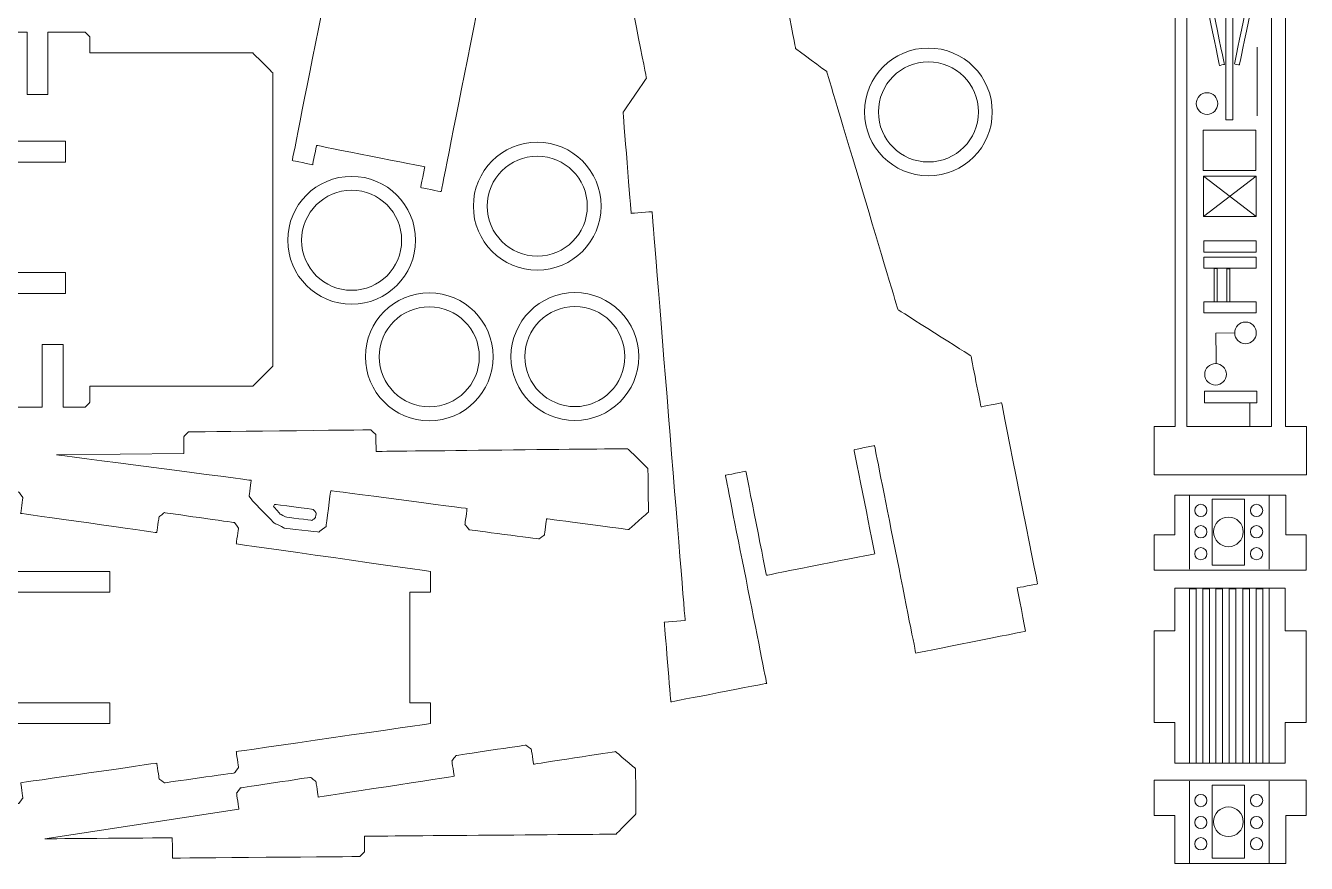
# Model space of a CAD drawing. Header units: centimetres. Extents: x -388 to 387, y -439 to 439.
# Drawn here: x 180.5 to 383.1, y -98.4 to 34.1 of the extents above; entities that cross this region are included whole.
import ezdxf

# ---------------------------------------------------------------- set-up
doc = ezdxf.new("R2010")
doc.units = ezdxf.units.CM
doc.header["$MEASUREMENT"] = 0
doc.layers.add('Layer 1', color=7, linetype='Continuous')

msp = doc.modelspace()

# ---------------------------------------------------------------- linework, layer by layer
at = {"layer": 'Layer 1', "color": 250, "lineweight": 20}
for centre in [(323.3455, 20.4545), (261.4545, 5.5536), (232.0858, 0.1561), (244.3715, -18.2688), (267.4077, -18.2325)]:
    msp.add_ellipse(centre, major_axis=(0, 10.1109), ratio=1, dxfattribs=at)
at = {"layer": 'Layer 1', "color": 240, "lineweight": 20}
for centre in [(323.3455, 20.4545), (261.4545, 5.5536), (232.0858, 0.1561), (244.3715, -18.2688), (267.4077, -18.2325)]:
    msp.add_ellipse(centre, major_axis=(0, 7.9131), ratio=1, dxfattribs=at)
at = {"layer": 'Layer 1', "color": 250, "lineweight": 20}
for points, knots in [([(238.9874, 149.7518), (238.9874, 149.7518), (235.6976, 150.0182), (235.6976, 150.0182), (235.6976, 150.0182), (235.6976, 150.0182), (236.7186, 162.6236), (236.7186, 162.6236), (236.7186, 162.6236), (236.7186, 162.6236), (251.8948, 159.693), (251.8948, 159.693), (251.8948, 159.693), (251.8948, 159.693), (245.3537, 126.7866), (245.3537, 126.7866), (245.3537, 126.7866), (245.3537, 126.7866), (248.5924, 126.1427), (248.5924, 126.1427), (248.5924, 126.1427), (248.5924, 126.1427), (251.8641, 142.6022), (251.8641, 142.6022), (251.8641, 142.6022), (251.8641, 142.6022), (268.9915, 139.1976), (268.9915, 139.1976), (268.9915, 139.1976), (268.9915, 139.1976), (265.7198, 122.7382), (265.7198, 122.7382), (265.7198, 122.7382), (265.7198, 122.7382), (268.9584, 122.0945), (268.9584, 122.0945), (268.9584, 122.0945), (268.9584, 122.0945), (275.483, 154.918), (275.483, 154.918), (275.483, 154.918), (275.483, 154.918), (292.8659, 151.4509), (292.8659, 151.4509), (292.8659, 151.4509), (292.8659, 151.4509), (291.5054, 144.6066), (291.5054, 144.6066), (291.5054, 144.6066), (291.5054, 144.6066), (294.7549, 143.9606), (294.7549, 143.9606), (294.7549, 143.9606), (294.7549, 143.9606), (289.0622, 115.3222), (289.0622, 115.3222), (289.0622, 115.3222), (289.0622, 115.3222), (285.8127, 115.9681), (285.8127, 115.9681), (285.8127, 115.9681), (285.8127, 115.9681), (284.2108, 107.9093), (284.2108, 107.9093), (284.2108, 107.9093), (284.2108, 107.9093), (272.6731, 100.6009), (272.6731, 100.6009), (272.6731, 100.6009), (272.6731, 100.6009), (261.3905, 62.9477), (261.3905, 62.9477), (261.3905, 62.9477), (261.3905, 62.9477), (256.4753, 59.2952), (256.4753, 59.2952), (256.4753, 59.2952), (256.4753, 59.2952), (246.2486, 7.847), (246.2486, 7.847), (246.2486, 7.847), (246.2486, 7.847), (243.0099, 8.4907), (243.0099, 8.4907), (243.0099, 8.4907), (243.0099, 8.4907), (243.6607, 11.7642), (243.6607, 11.7642), (243.6607, 11.7642), (243.6607, 11.7642), (226.5332, 15.1687), (226.5332, 15.1687), (226.5332, 15.1687), (226.5332, 15.1687), (225.9264, 12.1156), (225.9264, 12.1156), (225.9264, 12.1156), (225.9264, 12.1156), (222.6877, 12.7593), (222.6877, 12.7593), (222.6877, 12.7593), (222.6877, 12.7593), (232.8706, 63.9874), (232.8706, 63.9874), (232.8706, 63.9874), (232.8706, 63.9874), (229.1628, 69.3538), (229.1628, 69.3538), (229.1628, 69.3538), (229.1628, 69.3538), (230.4609, 85.3647), (230.4609, 85.3647), (230.4609, 85.3647), (230.4609, 85.3647), (233.7508, 85.0982), (233.7508, 85.0982), (233.7508, 85.0982), (233.7508, 85.0982), (238.9874, 149.7518), (238.9874, 149.7518)], [0, 0, 0, 0, 0.03225806, 0.03225806, 0.03225806, 0.03225807, 0.06451613, 0.06451613, 0.06451613, 0.06451614, 0.09677419, 0.09677419, 0.09677419, 0.0967742, 0.12903226, 0.12903226, 0.12903226, 0.12903227, 0.16129032, 0.16129032, 0.16129032, 0.16129033, 0.19354839, 0.19354839, 0.19354839, 0.1935484, 0.22580645, 0.22580645, 0.22580645, 0.22580646, 0.25806452, 0.25806452, 0.25806452, 0.25806453, 0.29032258, 0.29032258, 0.29032258, 0.29032259, 0.32258065, 0.32258065, 0.32258065, 0.32258066, 0.35483871, 0.35483871, 0.35483871, 0.35483872, 0.38709677, 0.38709677, 0.38709677, 0.38709678, 0.41935484, 0.41935484, 0.41935484, 0.41935485, 0.4516129, 0.4516129, 0.4516129, 0.45161291, 0.48387097, 0.48387097, 0.48387097, 0.48387098, 0.51612903, 0.51612903, 0.51612903, 0.51612904, 0.5483871, 0.5483871, 0.5483871, 0.54838711, 0.58064516, 0.58064516, 0.58064516, 0.58064517, 0.61290323, 0.61290323, 0.61290323, 0.61290324, 0.64516129, 0.64516129, 0.64516129, 0.6451613, 0.67741935, 0.67741935, 0.67741935, 0.67741936, 0.70967742, 0.70967742, 0.70967742, 0.70967743, 0.74193548, 0.74193548, 0.74193548, 0.74193549, 0.77419355, 0.77419355, 0.77419355, 0.77419356, 0.80645161, 0.80645161, 0.80645161, 0.80645162, 0.83870968, 0.83870968, 0.83870968, 0.83870969, 0.87096774, 0.87096774, 0.87096774, 0.87096775, 0.90322581, 0.90322581, 0.90322581, 0.90322582, 0.93548387, 0.93548387, 0.93548387, 0.93548388, 1, 1, 1, 1]), ([(359.0811, -29.3002), (359.0811, -29.3002), (359.0811, -36.9239), (359.0811, -36.9239), (359.0811, -36.9239), (359.0811, -36.9239), (383.1478, -36.9239), (383.1478, -36.9239), (383.1478, -36.9239), (383.1478, -36.9239), (383.1478, -29.3002), (383.1478, -29.3002), (383.1478, -29.3002), (383.1478, -29.3002), (379.8458, -29.3002), (379.8458, -29.3002), (379.8458, -29.3002), (379.8458, -29.3002), (379.8458, 67.8861), (379.8458, 67.8861), (379.8458, 67.8861), (379.8458, 67.8861), (383.1478, 67.8861), (383.1478, 67.8861), (383.1478, 67.8861), (383.1478, 67.8861), (383.1478, 75.5115), (383.1478, 75.5115), (383.1478, 75.5115), (383.1478, 75.5115), (379.8458, 75.5115), (379.8458, 75.5115), (379.8458, 75.5115), (379.8458, 75.5115), (379.8458, 83.4992), (379.8458, 83.4992), (379.8458, 83.4992), (379.8458, 83.4992), (362.3832, 83.4992), (362.3832, 83.4992), (362.3832, 83.4992), (362.3832, 83.4992), (362.3832, 75.5115), (362.3832, 75.5115), (362.3832, 75.5115), (362.3832, 75.5115), (359.0811, 75.5115), (359.0811, 75.5115), (359.0811, 75.5115), (359.0811, 75.5115), (359.0811, 67.8861), (359.0811, 67.8861), (359.0811, 67.8861), (359.0811, 67.8861), (362.3832, 67.8861), (362.3832, 67.8861), (362.3832, 67.8861), (362.3832, 67.8861), (362.3832, -29.3002), (362.3832, -29.3002), (362.3832, -29.3002), (362.3832, -29.3002), (359.0811, -29.3002), (359.0811, -29.3002)], [0, 0, 0, 0, 0.05882353, 0.05882353, 0.05882353, 0.05882354, 0.11764706, 0.11764706, 0.11764706, 0.11764707, 0.17647059, 0.17647059, 0.17647059, 0.1764706, 0.23529412, 0.23529412, 0.23529412, 0.23529413, 0.29411765, 0.29411765, 0.29411765, 0.29411766, 0.35294118, 0.35294118, 0.35294118, 0.35294119, 0.41176471, 0.41176471, 0.41176471, 0.41176472, 0.47058824, 0.47058824, 0.47058824, 0.47058825, 0.52941176, 0.52941176, 0.52941176, 0.52941177, 0.58823529, 0.58823529, 0.58823529, 0.5882353, 0.64705882, 0.64705882, 0.64705882, 0.64705883, 0.70588235, 0.70588235, 0.70588235, 0.70588236, 0.76470588, 0.76470588, 0.76470588, 0.76470589, 0.82352941, 0.82352941, 0.82352941, 0.82352942, 0.88235294, 0.88235294, 0.88235294, 0.88235295, 1, 1, 1, 1]), ([(284.8485, -59.9745), (284.8485, -59.9745), (281.5587, -60.2409), (281.5587, -60.2409), (281.5587, -60.2409), (281.5587, -60.2409), (282.5797, -72.8463), (282.5797, -72.8463), (282.5797, -72.8463), (282.5797, -72.8463), (297.7559, -69.9157), (297.7559, -69.9157), (297.7559, -69.9157), (297.7559, -69.9157), (291.2148, -37.0093), (291.2148, -37.0093), (291.2148, -37.0093), (291.2148, -37.0093), (294.4535, -36.3654), (294.4535, -36.3654), (294.4535, -36.3654), (294.4535, -36.3654), (297.7252, -52.8249), (297.7252, -52.8249), (297.7252, -52.8249), (297.7252, -52.8249), (314.8526, -49.4203), (314.8526, -49.4203), (314.8526, -49.4203), (314.8526, -49.4203), (311.5809, -32.9609), (311.5809, -32.9609), (311.5809, -32.9609), (311.5809, -32.9609), (314.8195, -32.3172), (314.8195, -32.3172), (314.8195, -32.3172), (314.8195, -32.3172), (321.3441, -65.1407), (321.3441, -65.1407), (321.3441, -65.1407), (321.3441, -65.1407), (338.727, -61.6736), (338.727, -61.6736), (338.727, -61.6736), (338.727, -61.6736), (337.3665, -54.8293), (337.3665, -54.8293), (337.3665, -54.8293), (337.3665, -54.8293), (340.616, -54.1833), (340.616, -54.1833), (340.616, -54.1833), (340.616, -54.1833), (334.9233, -25.5449), (334.9233, -25.5449), (334.9233, -25.5449), (334.9233, -25.5449), (331.6738, -26.1908), (331.6738, -26.1908), (331.6738, -26.1908), (331.6738, -26.1908), (330.0719, -18.132), (330.0719, -18.132), (330.0719, -18.132), (330.0719, -18.132), (318.5342, -10.8236), (318.5342, -10.8236), (318.5342, -10.8236), (318.5342, -10.8236), (307.2516, 26.8296), (307.2516, 26.8296), (307.2516, 26.8296), (307.2516, 26.8296), (302.3364, 30.4821), (302.3364, 30.4821), (302.3364, 30.4821), (302.3364, 30.4821), (292.1097, 81.9303), (292.1097, 81.9303), (292.1097, 81.9303), (292.1097, 81.9303), (288.871, 81.2866), (288.871, 81.2866), (288.871, 81.2866), (288.871, 81.2866), (289.5218, 78.0131), (289.5218, 78.0131), (289.5218, 78.0131), (289.5218, 78.0131), (272.3943, 74.6086), (272.3943, 74.6086), (272.3943, 74.6086), (272.3943, 74.6086), (271.7875, 77.6617), (271.7875, 77.6617), (271.7875, 77.6617), (271.7875, 77.6617), (268.5488, 77.018), (268.5488, 77.018), (268.5488, 77.018), (268.5488, 77.018), (278.7317, 25.7899), (278.7317, 25.7899), (278.7317, 25.7899), (278.7317, 25.7899), (275.0239, 20.4235), (275.0239, 20.4235), (275.0239, 20.4235), (275.0239, 20.4235), (276.322, 4.4126), (276.322, 4.4126), (276.322, 4.4126), (276.322, 4.4126), (279.6119, 4.6791), (279.6119, 4.6791), (279.6119, 4.6791), (279.6119, 4.6791), (284.8485, -59.9745), (284.8485, -59.9745)], [0, 0, 0, 0, 0.03225806, 0.03225806, 0.03225806, 0.03225807, 0.06451613, 0.06451613, 0.06451613, 0.06451614, 0.09677419, 0.09677419, 0.09677419, 0.0967742, 0.12903226, 0.12903226, 0.12903226, 0.12903227, 0.16129032, 0.16129032, 0.16129032, 0.16129033, 0.19354839, 0.19354839, 0.19354839, 0.1935484, 0.22580645, 0.22580645, 0.22580645, 0.22580646, 0.25806452, 0.25806452, 0.25806452, 0.25806453, 0.29032258, 0.29032258, 0.29032258, 0.29032259, 0.32258065, 0.32258065, 0.32258065, 0.32258066, 0.35483871, 0.35483871, 0.35483871, 0.35483872, 0.38709677, 0.38709677, 0.38709677, 0.38709678, 0.41935484, 0.41935484, 0.41935484, 0.41935485, 0.4516129, 0.4516129, 0.4516129, 0.45161291, 0.48387097, 0.48387097, 0.48387097, 0.48387098, 0.51612903, 0.51612903, 0.51612903, 0.51612904, 0.5483871, 0.5483871, 0.5483871, 0.54838711, 0.58064516, 0.58064516, 0.58064516, 0.58064517, 0.61290323, 0.61290323, 0.61290323, 0.61290324, 0.64516129, 0.64516129, 0.64516129, 0.6451613, 0.67741935, 0.67741935, 0.67741935, 0.67741936, 0.70967742, 0.70967742, 0.70967742, 0.70967743, 0.74193548, 0.74193548, 0.74193548, 0.74193549, 0.77419355, 0.77419355, 0.77419355, 0.77419356, 0.80645161, 0.80645161, 0.80645161, 0.80645162, 0.83870968, 0.83870968, 0.83870968, 0.83870969, 0.87096774, 0.87096774, 0.87096774, 0.87096775, 0.90322581, 0.90322581, 0.90322581, 0.90322582, 0.93548387, 0.93548387, 0.93548387, 0.93548388, 1, 1, 1, 1]), ([(143.7074, 26.6153), (143.7074, 26.6153), (146.8824, 29.7903), (146.8824, 29.7903), (146.8824, 29.7903), (146.8824, 29.7903), (165.2689, 29.7903), (165.2689, 29.7903), (165.2689, 29.7903), (165.2689, 29.7903), (165.2689, 32.3303), (165.2689, 32.3303), (165.2689, 32.3303), (165.2689, 32.3303), (166.0309, 33.0923), (166.0309, 33.0923), (166.0309, 33.0923), (166.0309, 33.0923), (180.7229, 33.0923), (180.7229, 33.0923), (180.7229, 33.0923), (180.7229, 33.0923), (180.7229, 23.1863), (180.7229, 23.1863), (180.7229, 23.1863), (180.7229, 23.1863), (184.0249, 23.1863), (184.0249, 23.1863), (184.0249, 23.1863), (184.0249, 23.1863), (184.0249, 33.0923), (184.0249, 33.0923), (184.0249, 33.0923), (184.0249, 33.0923), (189.9068, 33.0923), (189.9068, 33.0923), (189.9068, 33.0923), (189.9068, 33.0923), (190.6688, 32.3303), (190.6688, 32.3303), (190.6688, 32.3303), (190.6688, 32.3303), (190.6688, 29.7903), (190.6688, 29.7903), (190.6688, 29.7903), (190.6688, 29.7903), (216.4383, 29.7903), (216.4383, 29.7903), (216.4383, 29.7903), (216.4383, 29.7903), (219.6133, 26.6153), (219.6133, 26.6153), (219.6133, 26.6153), (219.6133, 26.6153), (219.6133, -19.7533), (219.6133, -19.7533), (219.6133, -19.7533), (219.6133, -19.7533), (216.4383, -22.9283), (216.4383, -22.9283), (216.4383, -22.9283), (216.4383, -22.9283), (190.6688, -22.9283), (190.6688, -22.9283), (190.6688, -22.9283), (190.6688, -22.9283), (190.6688, -25.4683), (190.6688, -25.4683), (190.6688, -25.4683), (190.6688, -25.4683), (189.9068, -26.2303), (189.9068, -26.2303), (189.9068, -26.2303), (189.9068, -26.2303), (186.4373, -26.2303), (186.4373, -26.2303), (186.4373, -26.2303), (186.4373, -26.2303), (186.4373, -16.3243), (186.4373, -16.3243), (186.4373, -16.3243), (186.4373, -16.3243), (183.1442, -16.3243), (183.1442, -16.3243), (183.1442, -16.3243), (183.1442, -16.3243), (183.1442, -26.2303), (183.1442, -26.2303), (183.1442, -26.2303), (183.1442, -26.2303), (166.0309, -26.2303), (166.0309, -26.2303), (166.0309, -26.2303), (166.0309, -26.2303), (165.2689, -25.4683), (165.2689, -25.4683), (165.2689, -25.4683), (165.2689, -25.4683), (165.2689, -22.9283), (165.2689, -22.9283), (165.2689, -22.9283), (165.2689, -22.9283), (146.8824, -22.9283), (146.8824, -22.9283), (146.8824, -22.9283), (146.8824, -22.9283), (143.7074, -19.7533), (143.7074, -19.7533), (143.7074, -19.7533), (143.7074, -19.7533), (143.7074, -11.4098), (143.7074, -11.4098), (143.7074, -11.4098), (143.7074, -11.4098), (146.8824, -8.2348), (146.8824, -8.2348), (146.8824, -8.2348), (146.8824, -8.2348), (186.8302, -8.2348), (186.8302, -8.2348), (186.8302, -8.2348), (186.8302, -8.2348), (186.8302, -4.9328), (186.8302, -4.9328), (186.8302, -4.9328), (186.8302, -4.9328), (164.5979, -4.9328), (164.5979, -4.9328), (164.5979, -4.9328), (164.5979, -4.9328), (161.4229, -1.7578), (161.4229, -1.7578), (161.4229, -1.7578), (161.4229, -1.7578), (161.4229, 9.3546), (161.4229, 9.3546), (161.4229, 9.3546), (161.4229, 9.3546), (164.5979, 12.5296), (164.5979, 12.5296), (164.5979, 12.5296), (164.5979, 12.5296), (186.8302, 12.5296), (186.8302, 12.5296), (186.8302, 12.5296), (186.8302, 12.5296), (186.8302, 15.8316), (186.8302, 15.8316), (186.8302, 15.8316), (186.8302, 15.8316), (146.8824, 15.8316), (146.8824, 15.8316), (146.8824, 15.8316), (146.8824, 15.8316), (143.7074, 19.0066), (143.7074, 19.0066), (143.7074, 19.0066), (143.7074, 19.0066), (143.7074, 26.6153), (143.7074, 26.6153)], [0, 0, 0, 0, 0.02439024, 0.02439024, 0.02439024, 0.02439025, 0.04878049, 0.04878049, 0.04878049, 0.0487805, 0.07317073, 0.07317073, 0.07317073, 0.07317074, 0.09756098, 0.09756098, 0.09756098, 0.09756099, 0.12195122, 0.12195122, 0.12195122, 0.12195123, 0.14634146, 0.14634146, 0.14634146, 0.14634147, 0.17073171, 0.17073171, 0.17073171, 0.17073172, 0.19512195, 0.19512195, 0.19512195, 0.19512196, 0.2195122, 0.2195122, 0.2195122, 0.21951221, 0.24390244, 0.24390244, 0.24390244, 0.24390245, 0.26829268, 0.26829268, 0.26829268, 0.26829269, 0.29268293, 0.29268293, 0.29268293, 0.29268294, 0.31707317, 0.31707317, 0.31707317, 0.31707318, 0.34146341, 0.34146341, 0.34146341, 0.34146342, 0.36585366, 0.36585366, 0.36585366, 0.36585367, 0.3902439, 0.3902439, 0.3902439, 0.39024391, 0.41463415, 0.41463415, 0.41463415, 0.41463416, 0.43902439, 0.43902439, 0.43902439, 0.4390244, 0.46341463, 0.46341463, 0.46341463, 0.46341464, 0.48780488, 0.48780488, 0.48780488, 0.48780489, 0.51219512, 0.51219512, 0.51219512, 0.51219513, 0.53658537, 0.53658537, 0.53658537, 0.53658538, 0.56097561, 0.56097561, 0.56097561, 0.56097562, 0.58536585, 0.58536585, 0.58536585, 0.58536586, 0.6097561, 0.6097561, 0.6097561, 0.60975611, 0.63414634, 0.63414634, 0.63414634, 0.63414635, 0.65853659, 0.65853659, 0.65853659, 0.6585366, 0.68292683, 0.68292683, 0.68292683, 0.68292684, 0.70731707, 0.70731707, 0.70731707, 0.70731708, 0.73170732, 0.73170732, 0.73170732, 0.73170733, 0.75609756, 0.75609756, 0.75609756, 0.75609757, 0.7804878, 0.7804878, 0.7804878, 0.78048781, 0.80487805, 0.80487805, 0.80487805, 0.80487806, 0.82926829, 0.82926829, 0.82926829, 0.8292683, 0.85365854, 0.85365854, 0.85365854, 0.85365855, 0.87804878, 0.87804878, 0.87804878, 0.87804879, 0.90243902, 0.90243902, 0.90243902, 0.90243903, 0.92682927, 0.92682927, 0.92682927, 0.92682928, 0.95121951, 0.95121951, 0.95121951, 0.95121952, 1, 1, 1, 1]), ([(185.3983, -33.7859), (185.3983, -33.7859), (205.549, -33.5659), (205.549, -33.5659), (205.549, -33.5659), (205.549, -33.5659), (205.52, -30.9103), (205.52, -30.9103), (205.52, -30.9103), (205.52, -30.9103), (206.2737, -30.14), (206.2737, -30.14), (206.2737, -30.14), (206.2737, -30.14), (235.1006, -29.8253), (235.1006, -29.8253), (235.1006, -29.8253), (235.1006, -29.8253), (235.9243, -30.5784), (235.9243, -30.5784), (235.9243, -30.5784), (235.9243, -30.5784), (235.9533, -33.234), (235.9533, -33.234), (235.9533, -33.234), (235.9533, -33.234), (275.7565, -32.7995), (275.7565, -32.7995), (275.7565, -32.7995), (275.7565, -32.7995), (278.966, -35.9397), (278.966, -35.9397), (278.966, -35.9397), (278.966, -35.9397), (279.0412, -42.8274), (279.0412, -42.8274), (279.0412, -42.8274), (279.0412, -42.8274), (275.9275, -45.5917), (275.9275, -45.5917), (275.9275, -45.5917), (275.9275, -45.5917), (262.938, -43.8978), (262.938, -43.8978), (262.938, -43.8978), (262.938, -43.8978), (262.6093, -46.4164), (262.6093, -46.4164), (262.6093, -46.4164), (262.6093, -46.4164), (261.7551, -47.0734), (261.7551, -47.0734), (261.7551, -47.0734), (261.7551, -47.0734), (250.6731, -45.6273), (250.6731, -45.6273), (250.6731, -45.6273), (250.6731, -45.6273), (250.0161, -44.7731), (250.0161, -44.7731), (250.0161, -44.7731), (250.0161, -44.7731), (250.3446, -42.2555), (250.3446, -42.2555), (250.3446, -42.2555), (250.3446, -42.2555), (228.774, -39.4424), (228.774, -39.4424), (228.774, -39.4424), (228.774, -39.4424), (228.0346, -45.1086), (228.0346, -45.1086), (228.0346, -45.1086), (228.0346, -45.1086), (226.8936, -46.0019), (226.8936, -46.0019), (226.8936, -46.0019), (226.8936, -46.0019), (221.5042, -45.3931), (221.5042, -45.3931), (221.5042, -45.3931), (221.5042, -45.3931), (219.7874, -44.5496), (219.7874, -44.5496), (219.7874, -44.5496), (219.7874, -44.5496), (216.5095, -41.1692), (216.5095, -41.1692), (216.5095, -41.1692), (216.5095, -41.1692), (215.8525, -40.315), (215.8525, -40.315), (215.8525, -40.315), (215.8525, -40.315), (216.1807, -37.8002), (216.1807, -37.8002), (216.1807, -37.8002), (216.1807, -37.8002), (185.3983, -33.7859), (185.3983, -33.7859)], [0, 0, 0, 0, 0.03846154, 0.03846154, 0.03846154, 0.03846155, 0.07692308, 0.07692308, 0.07692308, 0.07692309, 0.11538462, 0.11538462, 0.11538462, 0.11538463, 0.15384615, 0.15384615, 0.15384615, 0.15384616, 0.19230769, 0.19230769, 0.19230769, 0.1923077, 0.23076923, 0.23076923, 0.23076923, 0.23076924, 0.26923077, 0.26923077, 0.26923077, 0.26923078, 0.30769231, 0.30769231, 0.30769231, 0.30769232, 0.34615385, 0.34615385, 0.34615385, 0.34615386, 0.38461538, 0.38461538, 0.38461538, 0.38461539, 0.42307692, 0.42307692, 0.42307692, 0.42307693, 0.46153846, 0.46153846, 0.46153846, 0.46153847, 0.5, 0.5, 0.5, 0.50000001, 0.53846154, 0.53846154, 0.53846154, 0.53846155, 0.57692308, 0.57692308, 0.57692308, 0.57692309, 0.61538462, 0.61538462, 0.61538462, 0.61538463, 0.65384615, 0.65384615, 0.65384615, 0.65384616, 0.69230769, 0.69230769, 0.69230769, 0.6923077, 0.73076923, 0.73076923, 0.73076923, 0.73076924, 0.76923077, 0.76923077, 0.76923077, 0.76923078, 0.80769231, 0.80769231, 0.80769231, 0.80769232, 0.84615385, 0.84615385, 0.84615385, 0.84615386, 0.88461538, 0.88461538, 0.88461538, 0.88461539, 0.92307692, 0.92307692, 0.92307692, 0.92307693, 1, 1, 1, 1]), ([(154.1716, -39.4151), (154.1716, -39.4151), (151.028, -42.1452), (151.028, -42.1452), (151.028, -42.1452), (151.028, -42.1452), (151.028, -49.0334), (151.028, -49.0334), (151.028, -49.0334), (151.028, -49.0334), (154.203, -52.2084), (154.203, -52.2084), (154.203, -52.2084), (154.203, -52.2084), (193.8312, -52.2084), (193.8312, -52.2084), (193.8312, -52.2084), (193.8312, -52.2084), (193.8312, -55.5104), (193.8312, -55.5104), (193.8312, -55.5104), (193.8312, -55.5104), (154.203, -55.5104), (154.203, -55.5104), (154.203, -55.5104), (154.203, -55.5104), (151.028, -58.6854), (151.028, -58.6854), (151.028, -58.6854), (151.028, -58.6854), (151.028, -69.7978), (151.028, -69.7978), (151.028, -69.7978), (151.028, -69.7978), (154.203, -72.9728), (154.203, -72.9728), (154.203, -72.9728), (154.203, -72.9728), (193.8312, -72.9728), (193.8312, -72.9728), (193.8312, -72.9728), (193.8312, -72.9728), (193.8312, -76.2748), (193.8312, -76.2748), (193.8312, -76.2748), (193.8312, -76.2748), (154.203, -76.2748), (154.203, -76.2748), (154.203, -76.2748), (154.203, -76.2748), (151.028, -79.4498), (151.028, -79.4498), (151.028, -79.4498), (151.028, -79.4498), (151.028, -86.608), (151.028, -86.608), (151.028, -86.608), (151.028, -86.608), (154.1704, -89.3292), (154.1704, -89.3292), (154.1704, -89.3292), (154.1704, -89.3292), (167.1609, -87.4532), (167.1609, -87.4532), (167.1609, -87.4532), (167.1609, -87.4532), (167.4984, -89.8363), (167.4984, -89.8363), (167.4984, -89.8363), (167.4984, -89.8363), (168.3597, -90.484), (168.3597, -90.484), (168.3597, -90.484), (168.3597, -90.484), (179.4253, -88.917), (179.4253, -88.917), (179.4253, -88.917), (179.4253, -88.917), (180.0729, -88.0557), (180.0729, -88.0557), (180.0729, -88.0557), (180.0729, -88.0557), (179.7305, -85.6379), (179.7305, -85.6379), (179.7305, -85.6379), (179.7305, -85.6379), (201.2606, -82.5287), (201.2606, -82.5287), (201.2606, -82.5287), (201.2606, -82.5287), (201.6113, -85.0056), (201.6113, -85.0056), (201.6113, -85.0056), (201.6113, -85.0056), (202.4727, -85.6533), (202.4727, -85.6533), (202.4727, -85.6533), (202.4727, -85.6533), (213.5383, -84.0863), (213.5383, -84.0863), (213.5383, -84.0863), (213.5383, -84.0863), (214.1859, -83.225), (214.1859, -83.225), (214.1859, -83.225), (214.1859, -83.225), (213.8302, -80.7135), (213.8302, -80.7135), (213.8302, -80.7135), (213.8302, -80.7135), (244.5665, -76.2748), (244.5665, -76.2748), (244.5665, -76.2748), (244.5665, -76.2748), (244.5665, -72.9728), (244.5665, -72.9728), (244.5665, -72.9728), (244.5665, -72.9728), (241.2692, -72.9728), (241.2692, -72.9728), (241.2692, -72.9728), (241.2692, -72.9728), (241.2692, -55.5104), (241.2692, -55.5104), (241.2692, -55.5104), (241.2692, -55.5104), (244.5665, -55.5104), (244.5665, -55.5104), (244.5665, -55.5104), (244.5665, -55.5104), (244.5665, -52.2084), (244.5665, -52.2084), (244.5665, -52.2084), (244.5665, -52.2084), (213.8299, -47.8583), (213.8299, -47.8583), (213.8299, -47.8583), (213.8299, -47.8583), (214.1855, -45.3472), (214.1855, -45.3472), (214.1855, -45.3472), (214.1855, -45.3472), (213.5379, -44.4859), (213.5379, -44.4859), (213.5379, -44.4859), (213.5379, -44.4859), (202.4723, -42.9189), (202.4723, -42.9189), (202.4723, -42.9189), (202.4723, -42.9189), (201.611, -43.5665), (201.611, -43.5665), (201.611, -43.5665), (201.611, -43.5665), (201.2552, -46.0787), (201.2552, -46.0787), (201.2552, -46.0787), (201.2552, -46.0787), (179.7165, -43.0304), (179.7165, -43.0304), (179.7165, -43.0304), (179.7165, -43.0304), (180.0725, -40.5165), (180.0725, -40.5165), (180.0725, -40.5165), (180.0725, -40.5165), (179.4249, -39.6552), (179.4249, -39.6552), (179.4249, -39.6552), (179.4249, -39.6552), (168.3593, -38.0882), (168.3593, -38.0882), (168.3593, -38.0882), (168.3593, -38.0882), (167.498, -38.7358), (167.498, -38.7358), (167.498, -38.7358), (167.498, -38.7358), (167.1418, -41.2507), (167.1418, -41.2507), (167.1418, -41.2507), (167.1418, -41.2507), (154.1716, -39.4151), (154.1716, -39.4151)], [0, 0, 0, 0, 0.0212766, 0.0212766, 0.0212766, 0.02127661, 0.04255319, 0.04255319, 0.04255319, 0.0425532, 0.06382979, 0.06382979, 0.06382979, 0.0638298, 0.08510638, 0.08510638, 0.08510638, 0.08510639, 0.10638298, 0.10638298, 0.10638298, 0.10638299, 0.12765957, 0.12765957, 0.12765957, 0.12765958, 0.14893617, 0.14893617, 0.14893617, 0.14893618, 0.17021277, 0.17021277, 0.17021277, 0.17021278, 0.19148936, 0.19148936, 0.19148936, 0.19148937, 0.21276596, 0.21276596, 0.21276596, 0.21276597, 0.23404255, 0.23404255, 0.23404255, 0.23404256, 0.25531915, 0.25531915, 0.25531915, 0.25531916, 0.27659574, 0.27659574, 0.27659574, 0.27659575, 0.29787234, 0.29787234, 0.29787234, 0.29787235, 0.31914894, 0.31914894, 0.31914894, 0.31914895, 0.34042553, 0.34042553, 0.34042553, 0.34042554, 0.36170213, 0.36170213, 0.36170213, 0.36170214, 0.38297872, 0.38297872, 0.38297872, 0.38297873, 0.40425532, 0.40425532, 0.40425532, 0.40425533, 0.42553191, 0.42553191, 0.42553191, 0.42553192, 0.44680851, 0.44680851, 0.44680851, 0.44680852, 0.46808511, 0.46808511, 0.46808511, 0.46808512, 0.4893617, 0.4893617, 0.4893617, 0.48936171, 0.5106383, 0.5106383, 0.5106383, 0.51063831, 0.53191489, 0.53191489, 0.53191489, 0.5319149, 0.55319149, 0.55319149, 0.55319149, 0.5531915, 0.57446809, 0.57446809, 0.57446809, 0.5744681, 0.59574468, 0.59574468, 0.59574468, 0.59574469, 0.61702128, 0.61702128, 0.61702128, 0.61702129, 0.63829787, 0.63829787, 0.63829787, 0.63829788, 0.65957447, 0.65957447, 0.65957447, 0.65957448, 0.68085106, 0.68085106, 0.68085106, 0.68085107, 0.70212766, 0.70212766, 0.70212766, 0.70212767, 0.72340426, 0.72340426, 0.72340426, 0.72340427, 0.74468085, 0.74468085, 0.74468085, 0.74468086, 0.76595745, 0.76595745, 0.76595745, 0.76595746, 0.78723404, 0.78723404, 0.78723404, 0.78723405, 0.80851064, 0.80851064, 0.80851064, 0.80851065, 0.82978723, 0.82978723, 0.82978723, 0.82978724, 0.85106383, 0.85106383, 0.85106383, 0.85106384, 0.87234043, 0.87234043, 0.87234043, 0.87234044, 0.89361702, 0.89361702, 0.89361702, 0.89361703, 0.91489362, 0.91489362, 0.91489362, 0.91489363, 0.93617021, 0.93617021, 0.93617021, 0.93617022, 0.95744681, 0.95744681, 0.95744681, 0.95744682, 1, 1, 1, 1]), ([(359.048, -52.0387), (359.048, -52.0387), (359.048, -46.4385), (359.048, -46.4385), (359.048, -46.4385), (359.048, -46.4385), (362.35, -46.4385), (362.35, -46.4385), (362.35, -46.4385), (362.35, -46.4385), (362.35, -40.1704), (362.35, -40.1704), (362.35, -40.1704), (362.35, -40.1704), (379.9048, -40.1704), (379.9048, -40.1704), (379.9048, -40.1704), (379.9048, -40.1704), (379.9048, -46.4385), (379.9048, -46.4385), (379.9048, -46.4385), (379.9048, -46.4385), (383.1144, -46.4385), (383.1144, -46.4385), (383.1144, -46.4385), (383.1144, -46.4385), (383.1144, -52.0387), (383.1144, -52.0387), (383.1144, -52.0387), (383.1144, -52.0387), (359.048, -52.0387), (359.048, -52.0387)], [0, 0, 0, 0, 0.11111111, 0.11111111, 0.11111111, 0.11111112, 0.22222222, 0.22222222, 0.22222222, 0.22222223, 0.33333333, 0.33333333, 0.33333333, 0.33333334, 0.44444444, 0.44444444, 0.44444444, 0.44444445, 0.55555556, 0.55555556, 0.55555556, 0.55555557, 0.66666667, 0.66666667, 0.66666667, 0.66666668, 0.77777778, 0.77777778, 0.77777778, 0.77777779, 1, 1, 1, 1]), ([(362.35, -54.88), (362.35, -54.88), (362.35, -61.6084), (362.35, -61.6084), (362.35, -61.6084), (362.35, -61.6084), (359.048, -61.6084), (359.048, -61.6084), (359.048, -61.6084), (359.048, -61.6084), (359.048, -76.1051), (359.048, -76.1051), (359.048, -76.1051), (359.048, -76.1051), (362.35, -76.1051), (362.35, -76.1051), (362.35, -76.1051), (362.35, -76.1051), (362.35, -82.5312), (362.35, -82.5312), (362.35, -82.5312), (362.35, -82.5312), (379.8124, -82.5312), (379.8124, -82.5312), (379.8124, -82.5312), (379.8124, -82.5312), (379.8124, -76.1051), (379.8124, -76.1051), (379.8124, -76.1051), (379.8124, -76.1051), (383.1144, -76.1051), (383.1144, -76.1051), (383.1144, -76.1051), (383.1144, -76.1051), (383.1144, -61.6084), (383.1144, -61.6084), (383.1144, -61.6084), (383.1144, -61.6084), (379.8124, -61.6084), (379.8124, -61.6084), (379.8124, -61.6084), (379.8124, -61.6084), (379.8124, -54.88), (379.8124, -54.88), (379.8124, -54.88), (379.8124, -54.88), (362.35, -54.88), (362.35, -54.88)], [0, 0, 0, 0, 0.07692308, 0.07692308, 0.07692308, 0.07692309, 0.15384615, 0.15384615, 0.15384615, 0.15384616, 0.23076923, 0.23076923, 0.23076923, 0.23076924, 0.30769231, 0.30769231, 0.30769231, 0.30769232, 0.38461538, 0.38461538, 0.38461538, 0.38461539, 0.46153846, 0.46153846, 0.46153846, 0.46153847, 0.53846154, 0.53846154, 0.53846154, 0.53846155, 0.61538462, 0.61538462, 0.61538462, 0.61538463, 0.69230769, 0.69230769, 0.69230769, 0.6923077, 0.76923077, 0.76923077, 0.76923077, 0.76923078, 0.84615385, 0.84615385, 0.84615385, 0.84615386, 1, 1, 1, 1]), ([(183.556, -94.5003), (183.556, -94.5003), (214.2553, -89.8126), (214.2553, -89.8126), (214.2553, -89.8126), (214.2553, -89.8126), (213.8794, -87.3041), (213.8794, -87.3041), (213.8794, -87.3041), (213.8794, -87.3041), (214.52, -86.4375), (214.52, -86.4375), (214.52, -86.4375), (214.52, -86.4375), (225.5725, -84.7809), (225.5725, -84.7809), (225.5725, -84.7809), (225.5725, -84.7809), (226.439, -85.4216), (226.439, -85.4216), (226.439, -85.4216), (226.439, -85.4216), (226.8099, -87.8956), (226.8099, -87.8956), (226.8099, -87.8956), (226.8099, -87.8956), (248.314, -84.612), (248.314, -84.612), (248.314, -84.612), (248.314, -84.612), (247.952, -82.197), (247.952, -82.197), (247.952, -82.197), (247.952, -82.197), (248.5926, -81.3305), (248.5926, -81.3305), (248.5926, -81.3305), (248.5926, -81.3305), (259.6451, -79.6739), (259.6451, -79.6739), (259.6451, -79.6739), (259.6451, -79.6739), (260.5117, -80.3145), (260.5117, -80.3145), (260.5117, -80.3145), (260.5117, -80.3145), (260.8685, -82.6949), (260.8685, -82.6949), (260.8685, -82.6949), (260.8685, -82.6949), (273.8434, -80.7137), (273.8434, -80.7137), (273.8434, -80.7137), (273.8434, -80.7137), (277.0078, -83.4093), (277.0078, -83.4093), (277.0078, -83.4093), (277.0078, -83.4093), (277.0658, -90.5672), (277.0658, -90.5672), (277.0658, -90.5672), (277.0658, -90.5672), (273.9166, -93.7678), (273.9166, -93.7678), (273.9166, -93.7678), (273.9166, -93.7678), (234.1124, -94.0905), (234.1124, -94.0905), (234.1124, -94.0905), (234.1124, -94.0905), (234.1322, -96.539), (234.1322, -96.539), (234.1322, -96.539), (234.1322, -96.539), (233.3764, -97.3072), (233.3764, -97.3072), (233.3764, -97.3072), (233.3764, -97.3072), (203.7333, -97.5474), (203.7333, -97.5474), (203.7333, -97.5474), (203.7333, -97.5474), (203.7073, -94.3369), (203.7073, -94.3369), (203.7073, -94.3369), (203.7073, -94.3369), (183.556, -94.5003), (183.556, -94.5003)], [0, 0, 0, 0, 0.04347826, 0.04347826, 0.04347826, 0.04347827, 0.08695652, 0.08695652, 0.08695652, 0.08695653, 0.13043478, 0.13043478, 0.13043478, 0.13043479, 0.17391304, 0.17391304, 0.17391304, 0.17391305, 0.2173913, 0.2173913, 0.2173913, 0.21739131, 0.26086957, 0.26086957, 0.26086957, 0.26086958, 0.30434783, 0.30434783, 0.30434783, 0.30434784, 0.34782609, 0.34782609, 0.34782609, 0.3478261, 0.39130435, 0.39130435, 0.39130435, 0.39130436, 0.43478261, 0.43478261, 0.43478261, 0.43478262, 0.47826087, 0.47826087, 0.47826087, 0.47826088, 0.52173913, 0.52173913, 0.52173913, 0.52173914, 0.56521739, 0.56521739, 0.56521739, 0.5652174, 0.60869565, 0.60869565, 0.60869565, 0.60869566, 0.65217391, 0.65217391, 0.65217391, 0.65217392, 0.69565217, 0.69565217, 0.69565217, 0.69565218, 0.73913043, 0.73913043, 0.73913043, 0.73913044, 0.7826087, 0.7826087, 0.7826087, 0.78260871, 0.82608696, 0.82608696, 0.82608696, 0.82608697, 0.86956522, 0.86956522, 0.86956522, 0.86956523, 0.91304348, 0.91304348, 0.91304348, 0.91304349, 1, 1, 1, 1]), ([(359.048, -85.2165), (359.048, -85.2165), (359.048, -90.8167), (359.048, -90.8167), (359.048, -90.8167), (359.048, -90.8167), (362.35, -90.8167), (362.35, -90.8167), (362.35, -90.8167), (362.35, -90.8167), (362.35, -98.3848), (362.35, -98.3848), (362.35, -98.3848), (362.35, -98.3848), (379.9048, -98.3848), (379.9048, -98.3848), (379.9048, -98.3848), (379.9048, -98.3848), (379.9048, -90.8167), (379.9048, -90.8167), (379.9048, -90.8167), (379.9048, -90.8167), (383.1144, -90.8167), (383.1144, -90.8167), (383.1144, -90.8167), (383.1144, -90.8167), (383.1144, -85.2165), (383.1144, -85.2165), (383.1144, -85.2165), (383.1144, -85.2165), (359.048, -85.2165), (359.048, -85.2165)], [0, 0, 0, 0, 0.11111111, 0.11111111, 0.11111111, 0.11111112, 0.22222222, 0.22222222, 0.22222222, 0.22222223, 0.33333333, 0.33333333, 0.33333333, 0.33333334, 0.44444444, 0.44444444, 0.44444444, 0.44444445, 0.55555556, 0.55555556, 0.55555556, 0.55555557, 0.66666667, 0.66666667, 0.66666667, 0.66666668, 0.77777778, 0.77777778, 0.77777778, 0.77777779, 1, 1, 1, 1])]:
    msp.add_open_spline(points, degree=3, knots=knots, dxfattribs=at)
at = {"layer": 'Layer 1', "color": 114, "lineweight": 20}
for points, knots in [([(364.2362, 80.5378), (364.2362, 80.5378), (364.2362, -29.2893), (364.2362, -29.2893), (364.2362, -29.2893), (364.2362, -29.2893), (377.6409, -29.2893), (377.6409, -29.2893), (377.6409, -29.2893), (377.6409, -29.2893), (377.6409, 80.5378), (377.6409, 80.5378), (377.6409, 80.5378), (377.6409, 80.5378), (364.2362, 80.5378), (364.2362, 80.5378)], [0, 0, 0, 0, 0.2, 0.2, 0.2, 0.20000001, 0.4, 0.4, 0.4, 0.40000001, 0.6, 0.6, 0.6, 0.60000001, 1, 1, 1, 1]), ([(370.3822, 49.6108), (370.3822, 49.6108), (370.3822, 19.1886), (370.3822, 19.1886), (370.3822, 19.1886), (370.3822, 19.1886), (371.4986, 19.1886), (371.4986, 19.1886), (371.4986, 19.1886), (371.4986, 19.1886), (371.4986, 49.6108), (371.4986, 49.6108), (371.4986, 49.6108), (371.4986, 49.6108), (370.3822, 49.6108), (370.3822, 49.6108)], [0, 0, 0, 0, 0.2, 0.2, 0.2, 0.20000001, 0.4, 0.4, 0.4, 0.40000001, 0.6, 0.6, 0.6, 0.60000001, 1, 1, 1, 1]), ([(366.705, 44.7651), (366.705, 44.7651), (365.9315, 44.6053), (365.9315, 44.6053), (365.9315, 44.6053), (365.9315, 44.6053), (369.404, 27.799), (369.404, 27.799), (369.404, 27.799), (369.404, 27.799), (370.1775, 27.9588), (370.1775, 27.9588), (370.1775, 27.9588), (370.1775, 27.9588), (366.705, 44.7651), (366.705, 44.7651)], [0, 0, 0, 0, 0.2, 0.2, 0.2, 0.20000001, 0.4, 0.4, 0.4, 0.40000001, 0.6, 0.6, 0.6, 0.60000001, 1, 1, 1, 1]), ([(375.25, 44.8651), (375.25, 44.8651), (376.0235, 44.7053), (376.0235, 44.7053), (376.0235, 44.7053), (376.0235, 44.7053), (372.551, 27.899), (372.551, 27.899), (372.551, 27.899), (372.551, 27.899), (371.7775, 28.0588), (371.7775, 28.0588), (371.7775, 28.0588), (371.7775, 28.0588), (375.25, 44.8651), (375.25, 44.8651)], [0, 0, 0, 0, 0.2, 0.2, 0.2, 0.20000001, 0.4, 0.4, 0.4, 0.40000001, 0.6, 0.6, 0.6, 0.60000001, 1, 1, 1, 1]), ([(369.1379, 21.7792), (369.1379, 20.8345), (368.372, 20.0686), (367.4273, 20.0686), (367.4273, 20.0686), (366.4826, 20.0686), (365.7167, 20.8345), (365.7167, 21.7792), (365.7167, 21.7792), (365.7167, 22.7239), (366.4826, 23.4898), (367.4273, 23.4898), (367.4273, 23.4898), (368.372, 23.4898), (369.1379, 22.7239), (369.1379, 21.7792)], [0, 0, 0, 0, 0.2, 0.2, 0.2, 0.20000001, 0.4, 0.4, 0.4, 0.40000001, 0.6, 0.6, 0.6, 0.60000001, 1, 1, 1, 1]), ([(366.832, 17.5786), (366.832, 17.5786), (366.832, 11.1804), (366.832, 11.1804), (366.832, 11.1804), (366.832, 11.1804), (375.1532, 11.1804), (375.1532, 11.1804), (375.1532, 11.1804), (375.1532, 11.1804), (375.1532, 17.5786), (375.1532, 17.5786), (375.1532, 17.5786), (375.1532, 17.5786), (366.832, 17.5786), (366.832, 17.5786)], [0, 0, 0, 0, 0.2, 0.2, 0.2, 0.20000001, 0.4, 0.4, 0.4, 0.40000001, 0.6, 0.6, 0.6, 0.60000001, 1, 1, 1, 1]), ([(366.867, 10.3027), (366.867, 10.3027), (366.867, 3.9045), (366.867, 3.9045), (366.867, 3.9045), (366.867, 3.9045), (375.1881, 3.9045), (375.1881, 3.9045), (375.1881, 3.9045), (375.1881, 3.9045), (375.1881, 10.3027), (375.1881, 10.3027), (375.1881, 10.3027), (375.1881, 10.3027), (366.867, 10.3027), (366.867, 10.3027)], [0, 0, 0, 0, 0.2, 0.2, 0.2, 0.20000001, 0.4, 0.4, 0.4, 0.40000001, 0.6, 0.6, 0.6, 0.60000001, 1, 1, 1, 1]), ([(366.9163, 0.0502), (366.9163, 0.0502), (366.9163, -1.7179), (366.9163, -1.7179), (366.9163, -1.7179), (366.9163, -1.7179), (375.2152, -1.7179), (375.2152, -1.7179), (375.2152, -1.7179), (375.2152, -1.7179), (375.2152, 0.0502), (375.2152, 0.0502), (375.2152, 0.0502), (375.2152, 0.0502), (366.9163, 0.0502), (366.9163, 0.0502)], [0, 0, 0, 0, 0.2, 0.2, 0.2, 0.20000001, 0.4, 0.4, 0.4, 0.40000001, 0.6, 0.6, 0.6, 0.60000001, 1, 1, 1, 1]), ([(366.9163, -2.5075), (366.9163, -2.5075), (366.9163, -4.2756), (366.9163, -4.2756), (366.9163, -4.2756), (366.9163, -4.2756), (375.2152, -4.2756), (375.2152, -4.2756), (375.2152, -4.2756), (375.2152, -4.2756), (375.2152, -2.5075), (375.2152, -2.5075), (375.2152, -2.5075), (375.2152, -2.5075), (366.9163, -2.5075), (366.9163, -2.5075)], [0, 0, 0, 0, 0.2, 0.2, 0.2, 0.20000001, 0.4, 0.4, 0.4, 0.40000001, 0.6, 0.6, 0.6, 0.60000001, 1, 1, 1, 1]), ([(368.5677, -9.5551), (368.5677, -9.5551), (368.5677, -4.3052), (368.5677, -4.3052), (368.5677, -4.3052), (368.5677, -4.3052), (369.0505, -4.3052), (369.0505, -4.3052), (369.0505, -4.3052), (369.0505, -4.3052), (369.0505, -9.5551), (369.0505, -9.5551), (369.0505, -9.5551), (369.0505, -9.5551), (368.5677, -9.5551), (368.5677, -9.5551)], [0, 0, 0, 0, 0.2, 0.2, 0.2, 0.20000001, 0.4, 0.4, 0.4, 0.40000001, 0.6, 0.6, 0.6, 0.60000001, 1, 1, 1, 1]), ([(370.5786, -9.5901), (370.5786, -9.5901), (370.5786, -4.3402), (370.5786, -4.3402), (370.5786, -4.3402), (370.5786, -4.3402), (371.0614, -4.3402), (371.0614, -4.3402), (371.0614, -4.3402), (371.0614, -4.3402), (371.0614, -9.5901), (371.0614, -9.5901), (371.0614, -9.5901), (371.0614, -9.5901), (370.5786, -9.5901), (370.5786, -9.5901)], [0, 0, 0, 0, 0.2, 0.2, 0.2, 0.20000001, 0.4, 0.4, 0.4, 0.40000001, 0.6, 0.6, 0.6, 0.60000001, 1, 1, 1, 1]), ([(366.9163, -9.5629), (366.9163, -9.5629), (366.9163, -11.331), (366.9163, -11.331), (366.9163, -11.331), (366.9163, -11.331), (375.2152, -11.331), (375.2152, -11.331), (375.2152, -11.331), (375.2152, -11.331), (375.2152, -9.5629), (375.2152, -9.5629), (375.2152, -9.5629), (375.2152, -9.5629), (366.9163, -9.5629), (366.9163, -9.5629)], [0, 0, 0, 0, 0.2, 0.2, 0.2, 0.20000001, 0.4, 0.4, 0.4, 0.40000001, 0.6, 0.6, 0.6, 0.60000001, 1, 1, 1, 1]), ([(375.2233, -14.4924), (375.2233, -15.4371), (374.4574, -16.203), (373.5127, -16.203), (373.5127, -16.203), (372.568, -16.203), (371.8021, -15.4371), (371.8021, -14.4924), (371.8021, -14.4924), (371.8021, -13.5477), (372.568, -12.7818), (373.5127, -12.7818), (373.5127, -12.7818), (374.4574, -12.7818), (375.2233, -13.5477), (375.2233, -14.4924)], [0, 0, 0, 0, 0.2, 0.2, 0.2, 0.20000001, 0.4, 0.4, 0.4, 0.40000001, 0.6, 0.6, 0.6, 0.60000001, 1, 1, 1, 1]), ([(371.7488, -14.5009), (371.7488, -14.5009), (368.8384, -14.5149), (368.8384, -14.5149), (368.8384, -14.5149), (368.8384, -14.5149), (368.8613, -19.2773), (368.8613, -19.2773)], [0, 0, 0, 0, 0.33333333, 0.33333333, 0.33333333, 0.33333334, 1, 1, 1, 1]), ([(370.4923, -21.0416), (370.4923, -21.9863), (369.7264, -22.7522), (368.7817, -22.7522), (368.7817, -22.7522), (367.837, -22.7522), (367.0711, -21.9863), (367.0711, -21.0416), (367.0711, -21.0416), (367.0711, -20.0969), (367.837, -19.331), (368.7817, -19.331), (368.7817, -19.331), (369.7264, -19.331), (370.4923, -20.0969), (370.4923, -21.0416)], [0, 0, 0, 0, 0.2, 0.2, 0.2, 0.20000001, 0.4, 0.4, 0.4, 0.40000001, 0.6, 0.6, 0.6, 0.60000001, 1, 1, 1, 1]), ([(367.0395, -25.5701), (367.0395, -25.5701), (367.0395, -23.7222), (367.0395, -23.7222), (367.0395, -23.7222), (367.0395, -23.7222), (375.321, -23.7222), (375.321, -23.7222), (375.321, -23.7222), (375.321, -23.7222), (375.321, -25.5701), (375.321, -25.5701), (375.321, -25.5701), (375.321, -25.5701), (367.0395, -25.5701), (367.0395, -25.5701)], [0, 0, 0, 0, 0.2, 0.2, 0.2, 0.20000001, 0.4, 0.4, 0.4, 0.40000001, 0.6, 0.6, 0.6, 0.60000001, 1, 1, 1, 1]), ([(365.4814, -42.5709), (365.4814, -42.0351), (365.9158, -41.6007), (366.4516, -41.6007), (366.4516, -41.6007), (366.9874, -41.6007), (367.4218, -42.0351), (367.4218, -42.5709), (367.4218, -42.5709), (367.4218, -43.1067), (366.9874, -43.5411), (366.4516, -43.5411), (366.4516, -43.5411), (365.9158, -43.5411), (365.4814, -43.1067), (365.4814, -42.5709)], [0, 0, 0, 0, 0.2, 0.2, 0.2, 0.20000001, 0.4, 0.4, 0.4, 0.40000001, 0.6, 0.6, 0.6, 0.60000001, 1, 1, 1, 1]), ([(368.2596, -51.2163), (368.2596, -51.2163), (368.2596, -40.7951), (368.2596, -40.7951), (368.2596, -40.7951), (368.2596, -40.7951), (373.3748, -40.7951), (373.3748, -40.7951), (373.3748, -40.7951), (373.3748, -40.7951), (373.3748, -51.2163), (373.3748, -51.2163), (373.3748, -51.2163), (373.3748, -51.2163), (368.2596, -51.2163), (368.2596, -51.2163)], [0, 0, 0, 0, 0.2, 0.2, 0.2, 0.20000001, 0.4, 0.4, 0.4, 0.40000001, 0.6, 0.6, 0.6, 0.60000001, 1, 1, 1, 1]), ([(374.3009, -42.5709), (374.3009, -42.0351), (374.7353, -41.6007), (375.2711, -41.6007), (375.2711, -41.6007), (375.8069, -41.6007), (376.2413, -42.0351), (376.2413, -42.5709), (376.2413, -42.5709), (376.2413, -43.1067), (375.8069, -43.5411), (375.2711, -43.5411), (375.2711, -43.5411), (374.7353, -43.5411), (374.3009, -43.1067), (374.3009, -42.5709)], [0, 0, 0, 0, 0.2, 0.2, 0.2, 0.20000001, 0.4, 0.4, 0.4, 0.40000001, 0.6, 0.6, 0.6, 0.60000001, 1, 1, 1, 1]), ([(373.1606, -45.9546), (373.1606, -44.6604), (372.1114, -43.6112), (370.8172, -43.6112), (370.8172, -43.6112), (369.523, -43.6112), (368.4738, -44.6604), (368.4738, -45.9546), (368.4738, -45.9546), (368.4738, -47.2488), (369.523, -48.298), (370.8172, -48.298), (370.8172, -48.298), (372.1114, -48.298), (373.1606, -47.2488), (373.1606, -45.9546)], [0, 0, 0, 0, 0.2, 0.2, 0.2, 0.20000001, 0.4, 0.4, 0.4, 0.40000001, 0.6, 0.6, 0.6, 0.60000001, 1, 1, 1, 1]), ([(365.4814, -45.9329), (365.4814, -45.3971), (365.9158, -44.9627), (366.4516, -44.9627), (366.4516, -44.9627), (366.9874, -44.9627), (367.4218, -45.3971), (367.4218, -45.9329), (367.4218, -45.9329), (367.4218, -46.4687), (366.9874, -46.9031), (366.4516, -46.9031), (366.4516, -46.9031), (365.9158, -46.9031), (365.4814, -46.4687), (365.4814, -45.9329)], [0, 0, 0, 0, 0.2, 0.2, 0.2, 0.20000001, 0.4, 0.4, 0.4, 0.40000001, 0.6, 0.6, 0.6, 0.60000001, 1, 1, 1, 1]), ([(374.3009, -45.9329), (374.3009, -45.3971), (374.7353, -44.9627), (375.2711, -44.9627), (375.2711, -44.9627), (375.8069, -44.9627), (376.2413, -45.3971), (376.2413, -45.9329), (376.2413, -45.9329), (376.2413, -46.4687), (375.8069, -46.9031), (375.2711, -46.9031), (375.2711, -46.9031), (374.7353, -46.9031), (374.3009, -46.4687), (374.3009, -45.9329)], [0, 0, 0, 0, 0.2, 0.2, 0.2, 0.20000001, 0.4, 0.4, 0.4, 0.40000001, 0.6, 0.6, 0.6, 0.60000001, 1, 1, 1, 1]), ([(365.4814, -49.406), (365.4814, -48.8702), (365.9158, -48.4358), (366.4516, -48.4358), (366.4516, -48.4358), (366.9874, -48.4358), (367.4218, -48.8702), (367.4218, -49.406), (367.4218, -49.406), (367.4218, -49.9418), (366.9874, -50.3762), (366.4516, -50.3762), (366.4516, -50.3762), (365.9158, -50.3762), (365.4814, -49.9418), (365.4814, -49.406)], [0, 0, 0, 0, 0.2, 0.2, 0.2, 0.20000001, 0.4, 0.4, 0.4, 0.40000001, 0.6, 0.6, 0.6, 0.60000001, 1, 1, 1, 1]), ([(374.3009, -49.406), (374.3009, -48.8702), (374.7353, -48.4358), (375.2711, -48.4358), (375.2711, -48.4358), (375.8069, -48.4358), (376.2413, -48.8702), (376.2413, -49.406), (376.2413, -49.406), (376.2413, -49.9418), (375.8069, -50.3762), (375.2711, -50.3762), (375.2711, -50.3762), (374.7353, -50.3762), (374.3009, -49.9418), (374.3009, -49.406)], [0, 0, 0, 0, 0.2, 0.2, 0.2, 0.20000001, 0.4, 0.4, 0.4, 0.40000001, 0.6, 0.6, 0.6, 0.60000001, 1, 1, 1, 1]), ([(364.6437, -54.9596), (364.6437, -54.9596), (364.6437, -82.5312), (364.6437, -82.5312), (364.6437, -82.5312), (364.6437, -82.5312), (365.6947, -82.5312), (365.6947, -82.5312), (365.6947, -82.5312), (365.6947, -82.5312), (365.6947, -54.9596), (365.6947, -54.9596), (365.6947, -54.9596), (365.6947, -54.9596), (364.6437, -54.9596), (364.6437, -54.9596)], [0, 0, 0, 0, 0.2, 0.2, 0.2, 0.20000001, 0.4, 0.4, 0.4, 0.40000001, 0.6, 0.6, 0.6, 0.60000001, 1, 1, 1, 1]), ([(366.7437, -54.9596), (366.7437, -54.9596), (366.7437, -82.5312), (366.7437, -82.5312), (366.7437, -82.5312), (366.7437, -82.5312), (367.7947, -82.5312), (367.7947, -82.5312), (367.7947, -82.5312), (367.7947, -82.5312), (367.7947, -54.9596), (367.7947, -54.9596), (367.7947, -54.9596), (367.7947, -54.9596), (366.7437, -54.9596), (366.7437, -54.9596)], [0, 0, 0, 0, 0.2, 0.2, 0.2, 0.20000001, 0.4, 0.4, 0.4, 0.40000001, 0.6, 0.6, 0.6, 0.60000001, 1, 1, 1, 1]), ([(368.8211, -54.9596), (368.8211, -54.9596), (368.8211, -82.5312), (368.8211, -82.5312), (368.8211, -82.5312), (368.8211, -82.5312), (369.8721, -82.5312), (369.8721, -82.5312), (369.8721, -82.5312), (369.8721, -82.5312), (369.8721, -54.9596), (369.8721, -54.9596), (369.8721, -54.9596), (369.8721, -54.9596), (368.8211, -54.9596), (368.8211, -54.9596)], [0, 0, 0, 0, 0.2, 0.2, 0.2, 0.20000001, 0.4, 0.4, 0.4, 0.40000001, 0.6, 0.6, 0.6, 0.60000001, 1, 1, 1, 1]), ([(370.9211, -54.9596), (370.9211, -54.9596), (370.9211, -82.5312), (370.9211, -82.5312), (370.9211, -82.5312), (370.9211, -82.5312), (371.9721, -82.5312), (371.9721, -82.5312), (371.9721, -82.5312), (371.9721, -82.5312), (371.9721, -54.9596), (371.9721, -54.9596), (371.9721, -54.9596), (371.9721, -54.9596), (370.9211, -54.9596), (370.9211, -54.9596)], [0, 0, 0, 0, 0.2, 0.2, 0.2, 0.20000001, 0.4, 0.4, 0.4, 0.40000001, 0.6, 0.6, 0.6, 0.60000001, 1, 1, 1, 1]), ([(373.0986, -54.9596), (373.0986, -54.9596), (373.0986, -82.5312), (373.0986, -82.5312), (373.0986, -82.5312), (373.0986, -82.5312), (374.1496, -82.5312), (374.1496, -82.5312), (374.1496, -82.5312), (374.1496, -82.5312), (374.1496, -54.9596), (374.1496, -54.9596), (374.1496, -54.9596), (374.1496, -54.9596), (373.0986, -54.9596), (373.0986, -54.9596)], [0, 0, 0, 0, 0.2, 0.2, 0.2, 0.20000001, 0.4, 0.4, 0.4, 0.40000001, 0.6, 0.6, 0.6, 0.60000001, 1, 1, 1, 1]), ([(375.1986, -54.9596), (375.1986, -54.9596), (375.1986, -82.5312), (375.1986, -82.5312), (375.1986, -82.5312), (375.1986, -82.5312), (376.2496, -82.5312), (376.2496, -82.5312), (376.2496, -82.5312), (376.2496, -82.5312), (376.2496, -54.9596), (376.2496, -54.9596), (376.2496, -54.9596), (376.2496, -54.9596), (375.1986, -54.9596), (375.1986, -54.9596)], [0, 0, 0, 0, 0.2, 0.2, 0.2, 0.20000001, 0.4, 0.4, 0.4, 0.40000001, 0.6, 0.6, 0.6, 0.60000001, 1, 1, 1, 1]), ([(368.2596, -86.0389), (368.2596, -86.0389), (368.2596, -97.5623), (368.2596, -97.5623), (368.2596, -97.5623), (368.2596, -97.5623), (373.3748, -97.5623), (373.3748, -97.5623), (373.3748, -97.5623), (373.3748, -97.5623), (373.3748, -86.0389), (373.3748, -86.0389), (373.3748, -86.0389), (373.3748, -86.0389), (368.2596, -86.0389), (368.2596, -86.0389)], [0, 0, 0, 0, 0.2, 0.2, 0.2, 0.20000001, 0.4, 0.4, 0.4, 0.40000001, 0.6, 0.6, 0.6, 0.60000001, 1, 1, 1, 1]), ([(365.4814, -88.4492), (365.4814, -88.985), (365.9158, -89.4194), (366.4516, -89.4194), (366.4516, -89.4194), (366.9874, -89.4194), (367.4218, -88.985), (367.4218, -88.4492), (367.4218, -88.4492), (367.4218, -87.9134), (366.9874, -87.479), (366.4516, -87.479), (366.4516, -87.479), (365.9158, -87.479), (365.4814, -87.9134), (365.4814, -88.4492)], [0, 0, 0, 0, 0.2, 0.2, 0.2, 0.20000001, 0.4, 0.4, 0.4, 0.40000001, 0.6, 0.6, 0.6, 0.60000001, 1, 1, 1, 1]), ([(374.3009, -88.4492), (374.3009, -88.985), (374.7353, -89.4194), (375.2711, -89.4194), (375.2711, -89.4194), (375.8069, -89.4194), (376.2413, -88.985), (376.2413, -88.4492), (376.2413, -88.4492), (376.2413, -87.9134), (375.8069, -87.479), (375.2711, -87.479), (375.2711, -87.479), (374.7353, -87.479), (374.3009, -87.9134), (374.3009, -88.4492)], [0, 0, 0, 0, 0.2, 0.2, 0.2, 0.20000001, 0.4, 0.4, 0.4, 0.40000001, 0.6, 0.6, 0.6, 0.60000001, 1, 1, 1, 1]), ([(365.4814, -91.9223), (365.4814, -92.4581), (365.9158, -92.8925), (366.4516, -92.8925), (366.4516, -92.8925), (366.9874, -92.8925), (367.4218, -92.4581), (367.4218, -91.9223), (367.4218, -91.9223), (367.4218, -91.3865), (366.9874, -90.9521), (366.4516, -90.9521), (366.4516, -90.9521), (365.9158, -90.9521), (365.4814, -91.3865), (365.4814, -91.9223)], [0, 0, 0, 0, 0.2, 0.2, 0.2, 0.20000001, 0.4, 0.4, 0.4, 0.40000001, 0.6, 0.6, 0.6, 0.60000001, 1, 1, 1, 1]), ([(373.1606, -91.8006), (373.1606, -93.0948), (372.1114, -94.144), (370.8172, -94.144), (370.8172, -94.144), (369.523, -94.144), (368.4738, -93.0948), (368.4738, -91.8006), (368.4738, -91.8006), (368.4738, -90.5064), (369.523, -89.4572), (370.8172, -89.4572), (370.8172, -89.4572), (372.1114, -89.4572), (373.1606, -90.5064), (373.1606, -91.8006)], [0, 0, 0, 0, 0.2, 0.2, 0.2, 0.20000001, 0.4, 0.4, 0.4, 0.40000001, 0.6, 0.6, 0.6, 0.60000001, 1, 1, 1, 1]), ([(374.3009, -91.9223), (374.3009, -92.4581), (374.7353, -92.8925), (375.2711, -92.8925), (375.2711, -92.8925), (375.8069, -92.8925), (376.2413, -92.4581), (376.2413, -91.9223), (376.2413, -91.9223), (376.2413, -91.3865), (375.8069, -90.9521), (375.2711, -90.9521), (375.2711, -90.9521), (374.7353, -90.9521), (374.3009, -91.3865), (374.3009, -91.9223)], [0, 0, 0, 0, 0.2, 0.2, 0.2, 0.20000001, 0.4, 0.4, 0.4, 0.40000001, 0.6, 0.6, 0.6, 0.60000001, 1, 1, 1, 1]), ([(365.4814, -95.2843), (365.4814, -95.8201), (365.9158, -96.2545), (366.4516, -96.2545), (366.4516, -96.2545), (366.9874, -96.2545), (367.4218, -95.8201), (367.4218, -95.2843), (367.4218, -95.2843), (367.4218, -94.7485), (366.9874, -94.3141), (366.4516, -94.3141), (366.4516, -94.3141), (365.9158, -94.3141), (365.4814, -94.7485), (365.4814, -95.2843)], [0, 0, 0, 0, 0.2, 0.2, 0.2, 0.20000001, 0.4, 0.4, 0.4, 0.40000001, 0.6, 0.6, 0.6, 0.60000001, 1, 1, 1, 1]), ([(374.3009, -95.2843), (374.3009, -95.8201), (374.7353, -96.2545), (375.2711, -96.2545), (375.2711, -96.2545), (375.8069, -96.2545), (376.2413, -95.8201), (376.2413, -95.2843), (376.2413, -95.2843), (376.2413, -94.7485), (375.8069, -94.3141), (375.2711, -94.3141), (375.2711, -94.3141), (374.7353, -94.3141), (374.3009, -94.7485), (374.3009, -95.2843)], [0, 0, 0, 0, 0.2, 0.2, 0.2, 0.20000001, 0.4, 0.4, 0.4, 0.40000001, 0.6, 0.6, 0.6, 0.60000001, 1, 1, 1, 1])]:
    msp.add_open_spline(points, degree=3, knots=knots, dxfattribs=at)
for points in [[(375.3762, 19.8247), (375.3762, 30.6724), (375.3762, 30.6724), (375.3762, 30.6724)], [(366.867, 10.3027), (366.867, 10.3027), (375.1881, 3.9045), (375.1881, 3.9045)], [(366.867, 3.9045), (366.867, 3.9045), (375.1881, 10.3027), (375.1881, 10.3027)], [(374.2013, -29.3059), (374.2013, -25.5357), (374.2013, -25.5357), (374.2013, -25.5357)], [(364.6437, -51.8624), (364.6437, -51.8624), (364.6437, -40.1464), (364.6437, -40.1464)], [(377.2555, -51.8624), (377.2555, -51.8624), (377.2555, -40.1464), (377.2555, -40.1464)], [(377.2555, -54.9596), (377.2555, -54.9596), (377.2555, -82.5312), (377.2555, -82.5312)], [(364.6437, -85.3928), (364.6437, -85.3928), (364.6437, -98.3848), (364.6437, -98.3848)], [(377.2555, -85.3928), (377.2555, -85.3928), (377.2555, -98.3848), (377.2555, -98.3848)]]:
    msp.add_open_spline(points, degree=3, dxfattribs=at)
at = {"layer": 'Layer 1', "color": 240, "lineweight": 20}
msp.add_open_spline([(219.7016, -41.9217), (219.7016, -41.9217), (219.868, -41.6075), (219.868, -41.6075), (219.868, -41.6075), (219.868, -41.6075), (226.0234, -42.4108), (226.0234, -42.4108), (226.0234, -42.4108), (226.0234, -42.4108), (226.4614, -42.9802), (226.4614, -42.9802), (226.4614, -42.9802), (226.4614, -42.9802), (226.3664, -43.7085), (226.3664, -43.7085), (226.3664, -43.7085), (226.3664, -43.7085), (225.7969, -44.1464), (225.7969, -44.1464), (225.7969, -44.1464), (225.7969, -44.1464), (221.6405, -43.6041), (221.6405, -43.6041), (221.6405, -43.6041), (221.6405, -43.6041), (220.7995, -43.1584), (220.7995, -43.1584), (220.7995, -43.1584), (220.7995, -43.1584), (219.7016, -41.9217), (219.7016, -41.9217)], degree=3, knots=[0, 0, 0, 0, 0.11111111, 0.11111111, 0.11111111, 0.11111112, 0.22222222, 0.22222222, 0.22222222, 0.22222223, 0.33333333, 0.33333333, 0.33333333, 0.33333334, 0.44444444, 0.44444444, 0.44444444, 0.44444445, 0.55555556, 0.55555556, 0.55555556, 0.55555557, 0.66666667, 0.66666667, 0.66666667, 0.66666668, 0.77777778, 0.77777778, 0.77777778, 0.77777779, 1, 1, 1, 1], dxfattribs=at)

doc.saveas('drawing.dxf')
